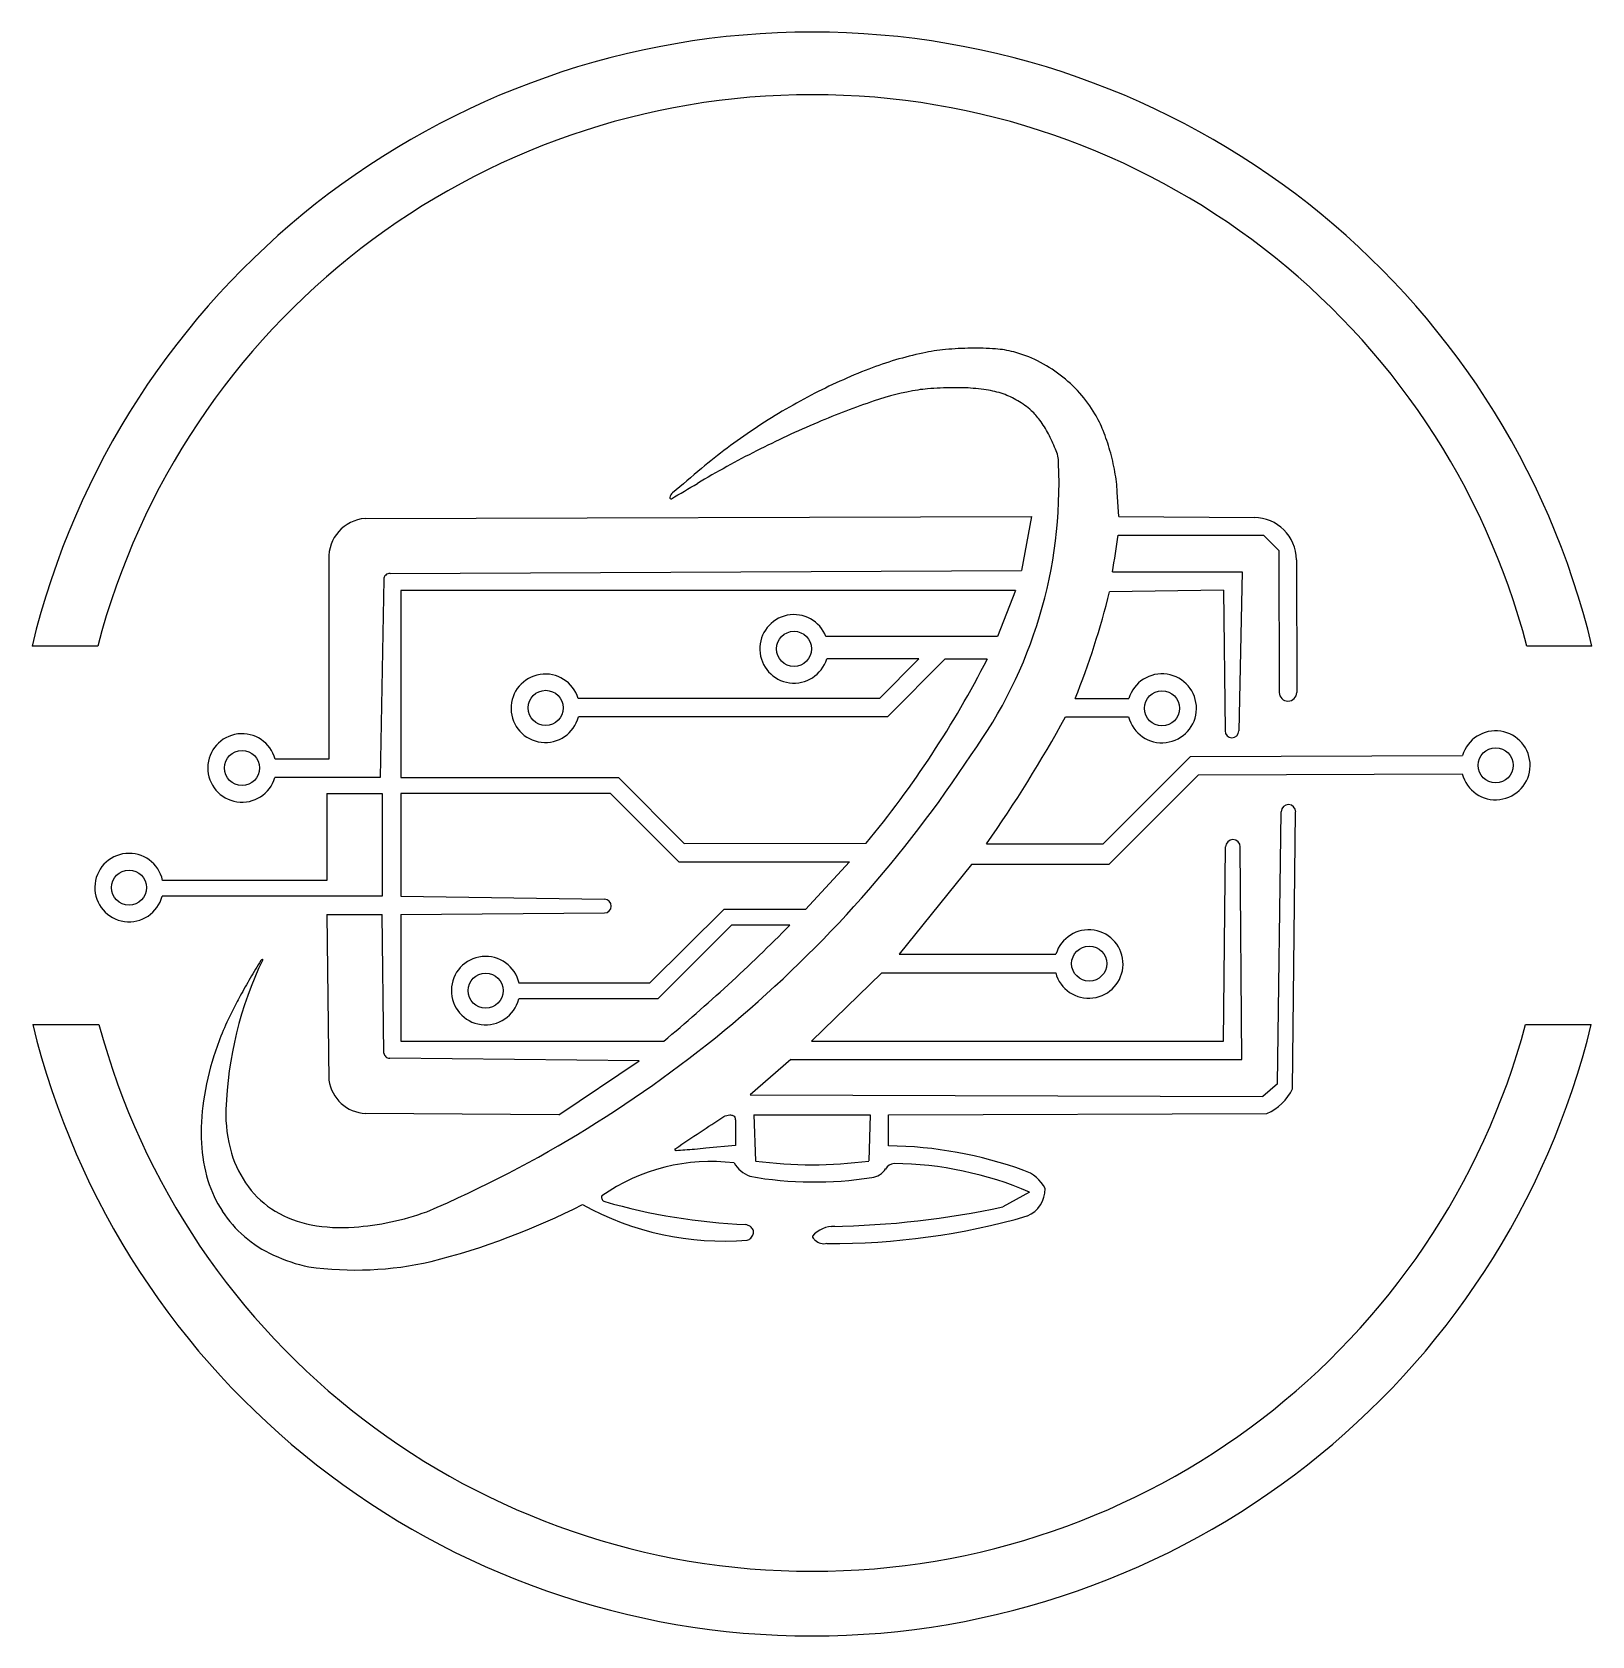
# Model space of a CAD drawing. Extents: x 5.7 to 65.7, y 12.9 to 74.6.
import ezdxf

# ---------------------------------------------------------------- set-up
doc = ezdxf.new("R2010")
doc.units = 0
doc.header["$MEASUREMENT"] = 0

msp = doc.modelspace()

# ---------------------------------------------------------------- linework, layer by layer
for p, q in [((47.515, 56.006), (47.459, 56.949)), ((19.901, 53.166), (19.901, 45.966)), ((43.544, 53.166), (19.901, 53.166)), ((33.483, 32.985), (37.961, 32.985)), ((44.079, 30.018), (43.058, 29.449))]:
    msp.add_line(p, q)
at = {"linetype": 'Continuous'}
for p, q in [((18.534, 55.932), (44.162, 56.006)), ((44.162, 56.006), (43.771, 53.927)), ((47.515, 56.006), (52.718, 55.974)), ((47.495, 55.296), (53.079, 55.296)), ((53.672, 54.703), (53.079, 55.296)), ((17.138, 54.363), (17.138, 46.676)), ((53.672, 54.703), (53.684, 49.241)), ((54.35, 54.347), (54.358, 49.243)), ((19.492, 53.822), (43.771, 53.927)), ((47.274, 53.876), (52.255, 53.876)), ((52.255, 53.876), (52.132, 47.762)), ((19.25, 53.592), (19.11, 45.966)), ((43.544, 53.166), (42.855, 51.391)), ((51.542, 53.17), (47.161, 53.115)), ((51.542, 53.17), (51.601, 47.762)), ((42.855, 51.391), (36.256, 51.391)), ((8.249, 51.027), (5.724, 51.027)), ((65.712, 51.027), (63.209, 51.027)), ((39.824, 50.529), (36.285, 50.529)), ((39.824, 50.529), (38.313, 49.008)), ((40.84, 50.529), (38.615, 48.298)), ((40.84, 50.529), (42.46, 50.529)), ((38.313, 49.008), (26.722, 49.008)), ((45.835, 49.003), (47.904, 49.003)), ((38.615, 48.298), (26.735, 48.298)), ((45.466, 48.298), (47.893, 48.298)), ((17.138, 46.676), (15.07, 46.676)), ((50.272, 46.777), (46.912, 43.412)), ((50.272, 46.777), (60.735, 46.811)), ((19.11, 45.966), (15.062, 45.966)), ((19.901, 45.966), (28.271, 45.966)), ((28.271, 45.966), (30.8, 43.43)), ((47.133, 42.619), (50.577, 46.067)), ((50.577, 46.067), (60.724, 46.106)), ((17.061, 45.357), (17.061, 42.01)), ((17.061, 45.357), (19.191, 45.357)), ((19.191, 45.357), (19.191, 41.402)), ((27.966, 45.357), (19.901, 45.357)), ((19.901, 45.357), (19.901, 41.404)), ((27.966, 45.357), (30.597, 42.72)), ((53.621, 34.184), (53.767, 44.652)), ((54.199, 33.993), (54.318, 44.645)), ((30.8, 43.43), (37.801, 43.438)), ((42.425, 43.412), (46.912, 43.412)), ((51.542, 35.824), (51.625, 43.3)), ((52.252, 35.114), (52.187, 43.297)), ((30.597, 42.72), (37.155, 42.72)), ((35.472, 40.895), (37.155, 42.72)), ((41.852, 42.619), (39.064, 39.171)), ((47.133, 42.619), (41.852, 42.619)), ((17.061, 42.01), (10.74, 42.01)), ((19.191, 41.402), (10.728, 41.402)), ((19.901, 41.404), (27.737, 41.289)), ((19.901, 40.692), (27.736, 40.758)), ((32.333, 40.895), (29.469, 38.055)), ((35.472, 40.895), (32.333, 40.895)), ((17.061, 40.692), (19.191, 40.692)), ((17.061, 40.692), (17.135, 34.324)), ((19.254, 35.367), (19.191, 40.692)), ((19.901, 40.692), (19.901, 35.824)), ((32.626, 40.286), (29.792, 37.447)), ((34.86, 40.282), (32.626, 40.286)), ((39.064, 39.171), (45.101, 39.171)), ((38.409, 38.451), (35.697, 35.824)), ((38.409, 38.451), (45.091, 38.451)), ((29.469, 38.055), (24.449, 38.055)), ((29.792, 37.447), (24.44, 37.447)), ((5.748, 36.464), (8.295, 36.464)), ((63.163, 36.464), (65.688, 36.464)), ((19.901, 35.824), (30.015, 35.824)), ((35.697, 35.824), (51.542, 35.824)), ((29.077, 35.064), (19.477, 35.172)), ((25.983, 32.985), (29.077, 35.064)), ((34.899, 35.114), (33.338, 33.759)), ((34.899, 35.114), (52.252, 35.114)), ((53.621, 34.184), (53.052, 33.694)), ((33.338, 33.759), (53.052, 33.694)), ((25.983, 32.985), (18.546, 33.043)), ((33.483, 32.985), (33.541, 31.213)), ((37.961, 32.985), (37.902, 31.213)), ((38.663, 32.987), (53.216, 33.035)), ((38.663, 31.797), (38.663, 32.987))]:
    msp.add_line(p, q, dxfattribs=at)
msp.add_lwpolyline([(32.781, 32.396), (32.781, 31.808), (31.64, 31.701, -0.001614), (31.201, 31.661, -0.002616), (30.827, 31.63, -0.000411), (30.496, 31.605, -0.181257), (30.475, 31.611, -0.516437), (30.477, 31.698, -0.002096), (31.413, 32.322, -0.003399), (32.33, 32.919, -0.143626), (32.552, 32.985, -0.092815), (32.678, 32.961, -0.210656), (32.745, 32.894, -0.084443), (32.775, 32.75, -0.008285)], format="xyb", close=True)
for centre in [(35.027, 50.918), (25.476, 48.647), (49.177, 48.631), (13.798, 46.335), (62.009, 46.438), (9.453, 41.732), (46.378, 38.809), (23.164, 37.769)]:
    msp.add_circle(centre, 0.675, dxfattribs=at)
for centre, radius, start, end in [((35.718, 43.794), 30.854, 13.55735, 166.44265), ((35.729, 43.833), 28.406, 14.67008, 165.32992), ((27.495, 57.255), 17.722, 324.03119, 2.58511), ((18.635, 54.436), 1.499, 93.89622, 182.78286), ((52.701, 54.325), 1.649, 0.77569, 89.39585), ((-85.147, 75.235), 134.132, 350.8374, 351.4512), ((19.485, 53.587), 0.235, 88.34655, 178.94377), ((17.071, 60.554), 30.997, 338.12106, 346.1145), ((35.027, 50.918), 1.317, 21.06215, 342.82907), ((7.887, 68.173), 38.816, 320.41416, 332.96393), ((25.461, 48.63), 1.317, 16.66224, 345.38301), ((49.177, 48.631), 1.327, 194.51174, 163.69197), ((54.021, 49.242), 0.337, 180.13029, 0.08575), ((0.542, 72.866), 51.203, 324.88372, 331.32664), ((13.798, 46.335), 1.317, 14.99381, 343.71766), ((51.867, 47.762), 0.266, 180, 0), ((62.009, 46.438), 1.327, 194.51174, 163.69197), ((2.222, 72.752), 47.335, 293.24037, 326.81804), ((54.043, 44.649), 0.276, 359.35786, 179.20296), ((51.906, 43.297), 0.281, 0, 179.36879), ((9.453, 41.732), 1.317, 12.18742, 345.46549), ((27.733, 41.023), 0.265, 270.4848, 89.15384), ((-11.662, 85.976), 65.209, 309.72658, 315.51378), ((46.362, 38.792), 1.317, 195.00107, 163.29645), ((27.699, 32.687), 14.53, 154.43323, 178.01644), ((23.164, 37.769), 1.317, 12.53706, 345.81804), ((35.718, 43.794), 30.854, 193.74387, 346.25613), ((35.729, 43.833), 28.406, 195.03511, 344.96489), ((19.462, 35.38), 0.208, 183.39781, 274.07521), ((18.622, 34.544), 1.503, 188.44546, 267.0993), ((52.409, 34.847), 1.983, 293.98743, 334.4936), ((38.445, 15.827), 15.971, 70.14861, 89.22018), ((31.823, 23.912), 7.281, 82.92411, 125.1188), ((35.722, 47.671), 16.603, 262.45354, 277.54646), ((37.945, 31.281), 0.706, 275.58976, 328.57985), ((38.925, 30.672), 0.448, 96.23196, 148.83622), ((38.709, 17.468), 13.651, 66.8366, 89.29732), ((35.807, 44.559), 14.154, 259.90356, 278.96794), ((43.452, 29.542), 1.372, 26.26557, 72.31514), ((27.796, 29.814), 0.171, 161.56505, 254.11968), ((34.239, 52.321), 23.582, 254.02421, 267.38938), ((43.563, 30.132), 1.12, 292.92972, 0.86613), ((14.016, 54.908), 28.452, 284.34913, 296.90415), ((32.326, 39.35), 11.219, 241.02138, 274.57562), ((36.577, 54.621), 26.578, 269.38882, 286.21554), ((35.94, 62.545), 33.853, 270.9112, 282.13806), ((18.153, 40.239), 13.221, 262.20931, 282.7336)]:
    msp.add_arc(centre, radius, start, end, dxfattribs=at)
for centre, radius, start, end in [((41.57, 54.826), 7.639, 95.3978, 102.00241), ((41.981, 50.473), 12.012, 90.69269, 95.39784), ((41.972, 51.213), 11.272, 85.93278, 90.69268), ((42.496, 58.58), 3.887, 75.40073, 85.93275), ((42.297, 57.815), 4.677, 63.3502, 75.40076), ((42.809, 48.998), 13.598, 102.00236, 111.1275), ((41.924, 57.072), 5.508, 52.69012, 63.35022), ((45.731, 41.436), 21.705, 111.1275, 117.55577), ((41.911, 57.056), 5.529, 42.05011, 52.69008), ((46.688, 39.601), 23.774, 117.55581, 123.72393), ((41.396, 50.815), 10.187, 99.06222, 108.81884), ((40.553, 56.1), 4.836, 94.63467, 99.06216), ((41.258, 47.402), 13.562, 92.58351, 94.63465), ((41.297, 46.53), 14.435, 90.55511, 92.58355), ((41.249, 51.535), 9.43, 87.76451, 90.55514), ((41.322, 53.404), 7.56, 81.63722, 87.76457), ((41.9, 57.339), 3.582, 70.92618, 81.63727), ((42.105, 57.931), 2.955, 58.96378, 70.92612), ((42.477, 57.566), 4.766, 30.15771, 42.05011), ((48.468, 30.064), 32.11, 108.81879, 112.96587), ((41.756, 57.351), 3.633, 48.71647, 58.96375), ((42.757, 58.491), 2.115, 35.29026, 48.71647), ((42.295, 57.46), 4.978, 21.84162, 30.15777), ((46.2, 40.332), 22.895, 123.72396, 130.06887), ((50.675, 24.855), 37.768, 112.96582, 116.90166), ((40.359, 56.794), 5.053, 28.28631, 35.29026), ((39.608, 56.383), 7.873, 15.94263, 21.84165), ((40.095, 56.652), 5.353, 21.40259, 28.28633), ((50.822, 24.565), 38.093, 116.90165, 120.81228), ((43.997, 58.08), 1.203, 358.75299, 25.87798), ((39.23, 56.275), 8.266, 10.16573, 15.94267), ((176.552, -114.635), 225.396, 130.06894, 130.43747), ((40.757, 56.549), 6.714, 3.41432, 10.1657), ((30.58, 56.653), 0.346, 130.43747, 165.11105), ((-18.705, 141.141), 97.642, 300.13137, 300.81227), ((30.288, 56.731), 0.0438, 165.11097, 300.13131), ((134.363, -32.174), 139.351, 149.32019, 149.6454), ((14.584, 38.889), 0.0795, 89.99995, 149.32025), ((14.584, 38.96), 0.00804, 339.0522, 89.99988), ((39.973, 23.104), 29.966, 149.64531, 151.14231), ((28.413, 29.474), 16.767, 151.14224, 153.45439), ((24.427, 31.466), 12.312, 153.45438, 162.06577), ((22.543, 32.075), 10.331, 162.06577, 171.88758), ((21.06, 32.287), 8.834, 171.88754, 182.50166), ((18.43, 33.009), 5.255, 178.03332, 196.539), ((17.905, 32.149), 5.675, 182.50165, 197.28793), ((17.382, 32.709), 4.165, 196.67933, 216.67577), ((33.841, 31.849), 1.329, 212.40526, 247.18812), ((17.057, 31.885), 4.787, 197.28795, 212.97368), ((16.947, 32.385), 3.623, 216.67576, 238.87601), ((27.796, 29.814), 0.171, 161.56505, 253.93012), ((16.817, 31.73), 4.502, 212.97372, 229.39906), ((17.208, 32.817), 4.127, 238.87598, 259.46477), ((17.326, 39.262), 10.623, 274.20431, 289.6585), ((17.632, 35.098), 6.448, 259.46476, 274.20426), ((33.072, 28.273), 0.499, 56.57164, 79.23859), ((33.198, 28.464), 0.27, 20.71388, 56.57158), ((33.087, 28.52), 0.386, 314.99998, 342.038), ((33.227, 28.475), 0.239, 342.03797, 20.7139), ((36.556, 27.602), 1.096, 87.98371, 138.67987), ((17.046, 31.996), 4.853, 229.3991, 245.15532), ((33.141, 28.467), 0.31, 284.91289, 314.99995), ((35.914, 28.354), 0.184, 188.67381, 214.64923), ((36.284, 28.61), 0.634, 214.64926, 224.99992), ((36.178, 28.547), 0.515, 228.4118, 283.01134), ((17.697, 33.404), 6.404, 245.15536, 257.95406)]:
    msp.add_arc(centre, radius, start, end)

doc.saveas('drawing.dxf')
